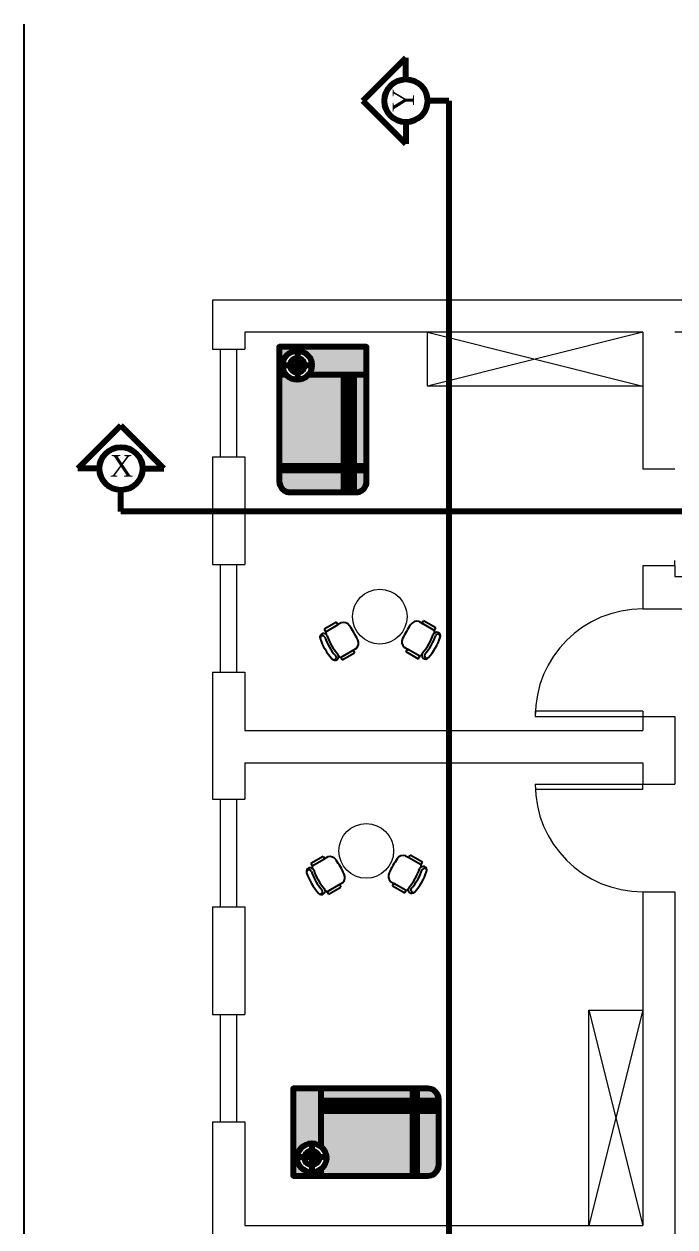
# Model space of a CAD drawing. Header units: inches. Extents: x -59 to 212, y 9 to 737.
# Drawn here: x 56.9 to 85.4, y 322.4 to 374.9 of the extents above; entities that cross this region are included whole.
import ezdxf

# ---------------------------------------------------------------- set-up
doc = ezdxf.new("R2010")
doc.units = ezdxf.units.IN
doc.header["$MEASUREMENT"] = 0
doc.linetypes.add('ACAD_ISO02W100', pattern=[15, 12, -3])
doc.linetypes.add('LÍNEAS_OCULTAS2', pattern=[4.7625, 3.175, -1.5875])
doc.layers.add('A_WALL_3D', color=1, linetype='Continuous')
doc.layers.add('FUR', color=6, linetype='Continuous')
doc.layers.add('arco', color=51, linetype='LÍNEAS_OCULTAS2', lineweight=35)
doc.layers.add('EJES', color=2, linetype='Continuous', lineweight=100)
doc.styles.get("Standard").update_dxf_attribs({"font": 'arial.ttf'})

# ---------------------------------------------------------------- blocks, each defined once
blk = doc.blocks.new('标准房1200床')
at = {"linetype": 'ACAD_ISO02W100', "lineweight": 100, "true_color": 0xcd6928}
h = blk.add_hatch(color=32, dxfattribs=at)
h.dxf.hatch_style = 1
h.paths.add_polyline_path([(-383, 798, -0.225056), (-456, 953, -0.225056), (-383, 1108), (-383, 1200), (-1641, 1200), (-1641, 313), (-383, 313)])
h.paths.add_polyline_path([(-383, 171), (-1641, 171), (-1641, 0), (-383, 0)])
h.paths.add_polyline_path([(-1701, 171), (-2000, 171), (-2000, 150, 0.414214), (-1850, 0), (-1701, 0)])
h.paths.add_polyline_path([(-1701, 1200), (-1850, 1200, 0.414214), (-2000, 1050), (-2000, 313), (-1701, 313)])
at = {"linetype": 'ACAD_ISO02W100', "lineweight": 100, "true_color": 0x642165}
h = blk.add_hatch(color=219, dxfattribs=at)
h.dxf.hatch_style = 1
h.paths.add_polyline_path([(-383, 246), (-1641, 246), (-1641, 171), (-383, 171)])
h.paths.add_polyline_path([(-383, 313), (-1641, 313), (-1641, 246), (-383, 246)])
h.paths.add_polyline_path([(-1641, 313), (-1701, 313), (-1701, 246), (-1641, 246)])
h.paths.add_polyline_path([(-1641, 246), (-1701, 246), (-1701, 171), (-1641, 171)])
h.paths.add_polyline_path([(-1641, 171), (-1701, 171), (-1701, 0), (-1641, 0)])
h.paths.add_polyline_path([(-1701, 246), (-2000, 246), (-2000, 171), (-1701, 171)])
h.paths.add_polyline_path([(-1701, 313), (-2000, 313), (-2000, 246), (-1701, 246)])
h.paths.add_polyline_path([(-1641, 1200), (-1701, 1200), (-1701, 313), (-1641, 313)])
h.paths.add_polyline_path([(0, 1200), (-383, 1200), (-383, 1108, -0.632579), (-56, 953, -0.632579), (-383, 798), (-383, 0), (0, 0)])
at = {"lineweight": 100}
for p, q in [((-1701, 0), (-1701, 1200)), ((-1641, 0), (-1641, 1200)), ((-383, 1200), (-383, 1108)), ((-257, 720), (-257, 1194)), ((-489, 945), (-12, 945)), ((-383, 798), (-383, 0)), ((-2000, 313), (-383, 313)), ((-2000, 246), (-383, 246)), ((-2000, 171), (-383, 171))]:
    blk.add_line(p, q, dxfattribs=at)
blk.add_lwpolyline([(-1850, 0), (0, 0), (0, 1200), (-1850, 1200, 0.414214), (-2000, 1050), (-2000, 150, 0.414214)], format="xyb", close=True, dxfattribs=at)
for radius in [200, 100]:
    blk.add_circle((-256, 953), radius, dxfattribs=at)
blk = doc.blocks.new('CH3')
for p, q in [((-259, 349), (-259, 141)), ((-218, 349), (-259, 349)), ((-218, 142), (-218, 349)), ((259, 350), (218, 350)), ((218, 350), (218, 142)), ((259, 142), (259, 350)), ((-218, 89), (-218, 163)), ((218, 87), (218, 162))]:
    blk.add_line(p, q)
at = {"linetype": 'Continuous'}
for p, q in [((-218, 141), (-259, 141)), ((259, 142), (218, 142))]:
    blk.add_line(p, q, dxfattribs=at)
for centre, radius, start, end in [((-163, 416), 55.3, 99.8988, 279.7522), ((-166, 436), 35.2, 94.9128, 274.9128), ((0, -348), 836, 78.0899, 101.9101), ((-4, -349), 766, 78.0112, 101.9888), ((18, -535), 913, 91.1567, 100.8714), ((-18, -535), 913, 79.1286, 88.8433), ((163, 416), 55.3, 260.2478, 80.1012), ((159, 437), 36.2, 265.0872, 70.3213), ((-111, 115), 111, 193.2566, 265.9234), ((0, 1666), 1666, 265.9234, 274.0766), ((111, 115), 111, 274.0766, 345.8334)]:
    blk.add_arc(centre, radius, start, end, dxfattribs=at)
for centre, start, end in [((-181, 309), 90.7226, 132.8382), ((180, 309), 47.1618, 87.5717)]:
    blk.add_arc(centre, 54.9, start, end)

msp = doc.modelspace()

# ---------------------------------------------------------------- linework, layer by layer
at = {"color": 240, "true_color": 0xed1f24}
msp.add_line((56.92407, 274.40233), (56.92407, 374.89727), dxfattribs=at)
msp.add_line((56.92407, 274.40233), (56.92407, 374.89727), dxfattribs=at)
at = {"lineweight": 0}
for p, q in [((86.74818, 362.84803), (65.15792, 362.84803)), ((65.15792, 362.84803), (65.15792, 360.6995)), ((83.94701, 361.43885), (66.5671, 361.43885)), ((66.5671, 361.43885), (66.5671, 360.6995)), ((83.94701, 361.43885), (83.94701, 355.473)), ((65.15792, 360.6995), (66.5671, 360.6995)), ((65.51022, 356.00223), (65.51022, 360.6995)), ((66.21481, 356.00223), (66.21481, 360.6995)), ((65.15792, 356.00223), (65.15792, 351.30496)), ((65.15792, 356.00223), (66.5671, 356.00223)), ((66.5671, 356.00223), (66.5671, 351.30496)), ((85.35619, 351.24625), (85.35619, 351.48112)), ((65.15792, 351.30496), (66.5671, 351.30496)), ((65.51022, 346.60768), (65.51022, 351.30496)), ((66.21481, 346.60768), (66.21481, 351.30496)), ((83.94701, 351.24625), (83.94701, 349.36734)), ((85.35619, 351.24625), (83.94701, 351.24625)), ((85.35619, 351.24625), (85.35619, 350.77653)), ((85.35619, 350.77653), (90.99292, 350.77653)), ((85.35619, 349.36734), (90.99292, 349.36734)), ((65.15792, 346.60768), (65.15792, 343.35435)), ((65.15792, 346.60768), (66.5671, 346.60768)), ((66.5671, 346.60768), (66.5671, 344.05894)), ((83.94701, 344.67007), (83.94701, 344.05894)), ((85.35619, 344.67007), (85.35619, 341.7103)), ((66.5671, 344.05894), (83.94701, 344.05894)), ((65.15792, 343.35435), (65.15792, 341.05808)), ((66.5671, 342.64976), (66.5671, 341.05808)), ((66.5671, 342.64976), (83.94701, 342.64976)), ((83.94701, 342.64976), (83.94701, 341.7103)), ((83.94697, 341.47544), (83.94701, 341.7103)), ((83.94701, 341.7103), (85.35619, 341.7103)), ((65.15792, 341.05808), (66.5671, 341.05808)), ((65.51022, 336.36081), (65.51022, 341.05808)), ((66.21481, 336.36081), (66.21481, 341.05808)), ((83.94701, 337.01303), (83.94701, 322.45149)), ((83.94701, 337.01303), (85.35619, 337.01303)), ((85.35619, 337.01303), (85.35619, 320.52374)), ((65.15792, 336.36081), (65.15792, 331.66353)), ((65.15792, 336.36081), (66.5671, 336.36081)), ((66.5671, 336.36081), (66.5671, 331.66353)), ((65.15792, 331.66353), (66.5671, 331.66353)), ((65.51022, 326.96626), (65.51022, 331.66353)), ((66.21481, 326.96626), (66.21481, 331.66353)), ((65.15792, 326.96626), (65.15792, 321.04231)), ((65.15792, 326.96626), (66.5671, 326.96626)), ((66.5671, 326.96626), (66.5671, 322.45149)), ((66.5671, 322.45149), (69.38547, 322.45149)), ((69.38547, 322.45149), (83.94701, 322.45149))]:
    msp.add_line(p, q, dxfattribs=at)
at = {"color": 177, "lineweight": 0, "true_color": 0x293189}
for p, q in [((74.55247, 359.09021), (74.55247, 361.43885)), ((74.55247, 361.43885), (83.94701, 359.09021)), ((83.94701, 361.43885), (74.55247, 359.09021)), ((86.74818, 361.43885), (85.35619, 361.43885)), ((83.94701, 359.09021), (74.55247, 359.09021)), ((81.59837, 322.45149), (81.59837, 331.84603)), ((81.59837, 331.84603), (83.94701, 331.84603)), ((83.94701, 331.84603), (81.59837, 322.45149)), ((81.59837, 331.84603), (83.94701, 322.45149))]:
    msp.add_line(p, q, dxfattribs=at)
at = {"color": 7, "lineweight": 0}
for p, q in [((83.94781, 355.473), (85.35699, 355.473)), ((83.94701, 349.36734), (85.35619, 349.36734)), ((83.94701, 344.67007), (85.35619, 344.67007))]:
    msp.add_line(p, q, dxfattribs=at)
at = {"color": 2, "lineweight": 0}
for p, q in [((83.94697, 344.90494), (79.2497, 344.90415)), ((79.2497, 344.90415), (79.24974, 344.66928)), ((79.24974, 344.66928), (83.94701, 344.67007)), ((83.94697, 344.90494), (83.94697, 344.67007)), ((83.94697, 341.47544), (79.2497, 341.47623)), ((79.24974, 341.71109), (83.94701, 341.7103))]:
    msp.add_line(p, q, dxfattribs=at)
at = {"layer": 'A_WALL_3D', "color": 2, "lineweight": 0}
for centre, start, end in [((83.94701, 344.67007), 90.009705, 180.009631), ((83.94701, 341.7103), 179.990369, 269.990295)]:
    msp.add_arc(centre, 4.69728, start, end, dxfattribs=at)
at = {"layer": 'EJES', "color": 18, "true_color": 0x000000}
for p, q in [((71.72583, 371.54631), (73.60473, 373.42522)), ((73.60473, 372.48576), (73.60473, 373.42522)), ((73.60473, 369.6674), (71.72583, 371.54631)), ((75.48364, 371.54631), (74.54419, 371.54631)), ((75.48364, 371.54631), (75.48364, 294.0372)), ((73.60473, 370.60686), (73.60473, 369.6674)), ((59.27884, 355.49106), (61.15775, 357.36997)), ((61.15775, 357.36997), (63.03666, 355.49106)), ((60.21829, 355.49106), (59.27884, 355.49106)), ((62.0972, 355.49106), (63.03666, 355.49106)), ((61.15775, 353.61215), (61.15775, 354.5516)), ((125.39724, 353.61215), (61.15775, 353.61215))]:
    msp.add_line(p, q, dxfattribs=at)
for centre in [(73.60473, 371.54631), (61.15775, 355.49106)]:
    msp.add_circle(centre, 0.93945, dxfattribs=at)
at = {"layer": 'FUR', "lineweight": 0}
for centre in [(72.4639, 349.02571), (71.87316, 338.79881)]:
    msp.add_circle(centre, 1.19408, dxfattribs=at)

# ---------------------------------------------------------------- block references
for name, p, xscale, yscale, zscale, rotation in [('标准房1200床', (71.88735, 360.8122), 0.003177672651693014, 0.003177672651693014, 0.003177672651693014, 89.99999999999999), ('CH3', (71.3322, 348.32795), 0.002985187651602782, 0.002985187651602782, 0.002985187651602782, 119.9999999999999), ('CH3', (73.62756, 348.38331), 0.002985187651602777, 0.002985187651602777, 0.002985187651602777, 239.9999999999998), ('CH3', (70.74146, 338.10105), 0.002985187651602782, 0.002985187651602782, 0.002985187651602782, 119.9999999999999), ('CH3', (73.03683, 338.15641), 0.002985187651602777, 0.002985187651602777, 0.002985187651602777, 239.9999999999998), ('标准房1200床', (68.68024, 328.42573), 0.003177672651693014, 0.003177672651693014, 0.003177672651693014, 180)]:
    msp.add_blockref(name, p, dxfattribs=dict(at, xscale=xscale, yscale=yscale, zscale=zscale, rotation=rotation))

# ---------------------------------------------------------------- texts
at = {"layer": 'arco', "color": 18, "true_color": 0x000000, "insert": (73.01883, 371.05798), "char_height": 0.9394545, "width": 0.5479471, "attachment_point": 1, "rotation": 90}
msp.add_mtext('{\\fTimes New Roman|b0|i0|c0|p18;Y}', dxfattribs=at)
at = {"layer": 'arco', "color": 18, "true_color": 0x000000, "insert": (60.66942, 356.07696), "char_height": 0.9394545, "width": 0.5479471, "attachment_point": 1}
msp.add_mtext('{\\fTimes New Roman|b0|i0|c0|p18;X}', dxfattribs=at)

doc.saveas('drawing.dxf')
